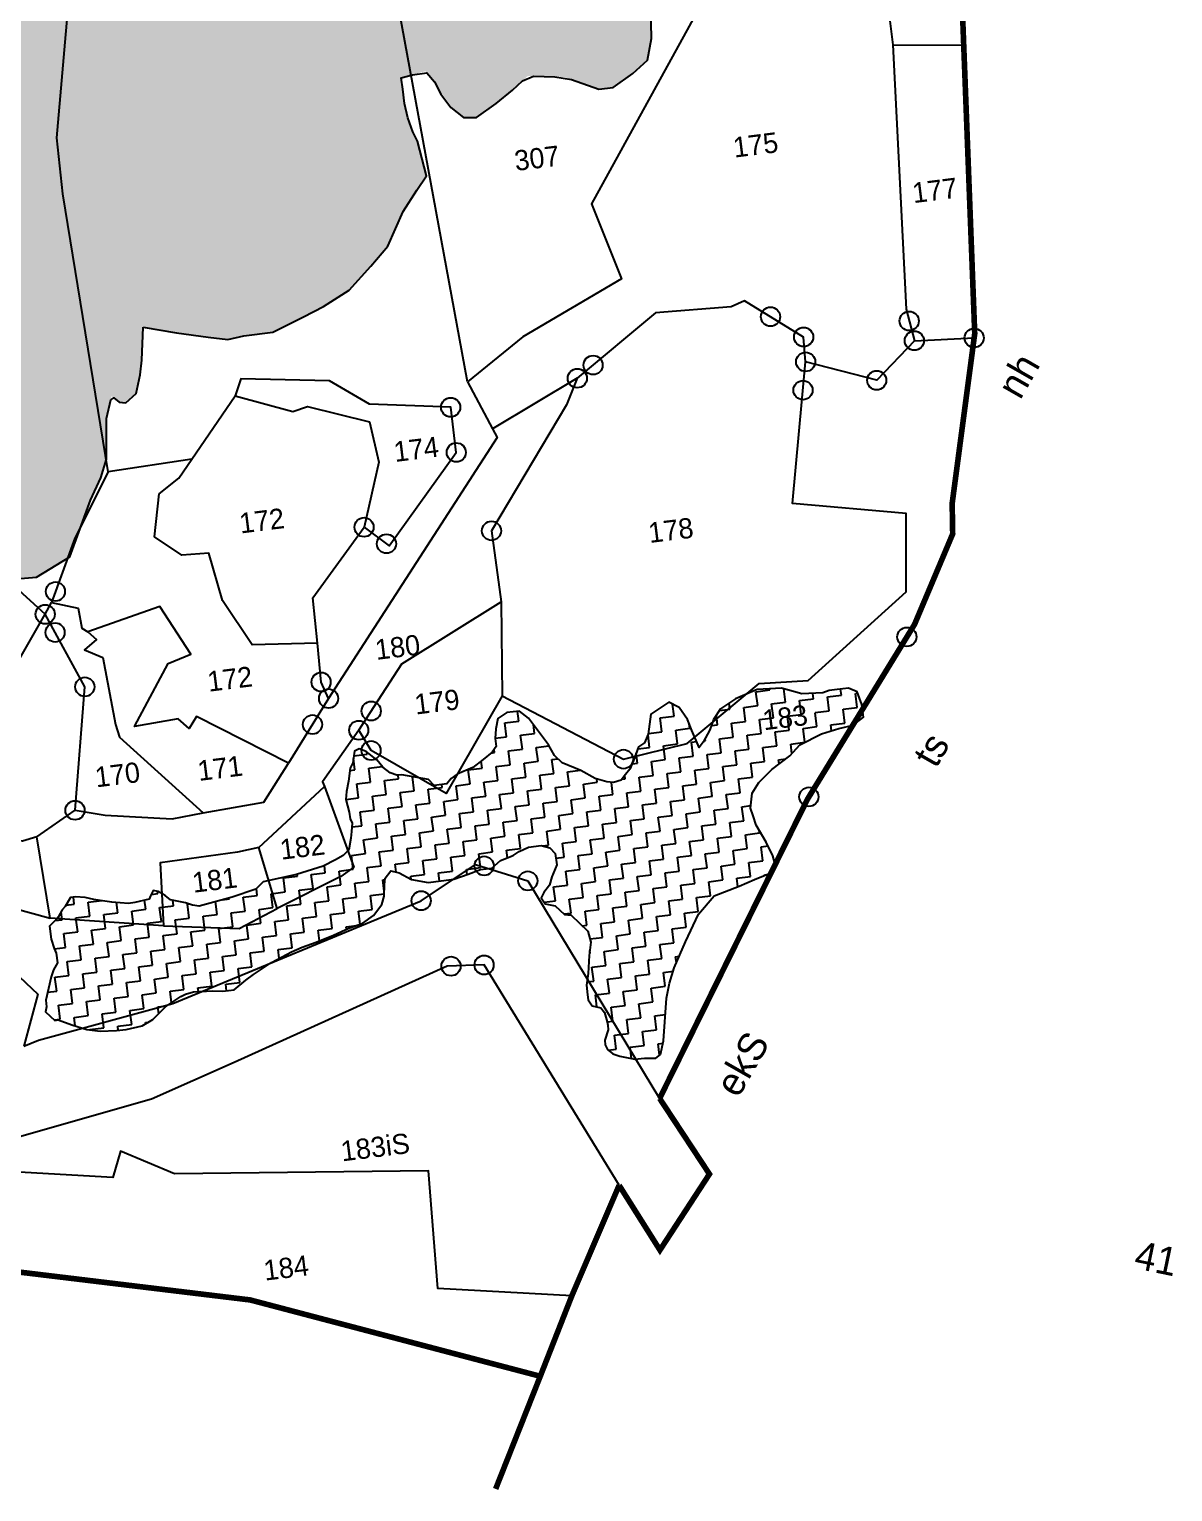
# Model space of a CAD drawing. Header units: metres. Extents: x 290104 to 292132, y 1990019 to 1991719.
# Drawn here: x 291661 to 292072, y 1990596 to 1991121 of the extents above; entities that cross this region are included whole.
import ezdxf
from ezdxf.enums import TextEntityAlignment as Align

# ---------------------------------------------------------------- set-up
doc = ezdxf.new("R2010")
doc.units = ezdxf.units.M
doc.header["$MEASUREMENT"] = 0
doc.linetypes.add('DIVIDE', pattern=[1.25, 0.5, -0.25, 0, -0.25, 0, -0.25])
for name, color, linetype in [('POLY_HATCH', 12, 'Continuous'), ('POLY_PARCEL', 6, 'Continuous'), ('POLY_ROAD', 30, 'Continuous'), ('SYM_ARROW', 1, 'Continuous'), ('SYM_STONE', 1, 'Continuous'), ('TEXT_MAPOUT', 7, 'Continuous'), ('TEXT_PARCEL', 7, 'Continuous'), ('V_BOUND_LINE', 7, 'Continuous'), ('V_DIVIDE_LINE', 7, 'DIVIDE')]:
    doc.layers.add(name, color=color, linetype=linetype)
doc.styles.add('TEXT_MAP', font='')
doc.styles.get('TEXT_MAP').set_extended_font_data('Kruti Dev 050')
pattern_1 = [(7.0915, (290088.82, 1989667.838), (4.387969, 5.634868), [5.05005, -5.05005]), (97.0915, (290093.8315, 1989668.461), (-5.634868, 4.387969), [5.05005, -5.05005])]

# ---------------------------------------------------------------- blocks, each defined once
blk = doc.blocks.new('STONE')
blk.add_circle((0, 0), 0.851)
blk = doc.blocks.new('ARROWASPECT')
h = blk.add_hatch(color=256)
h.paths.add_polyline_path([(2.85, -2.85), (3.72, -1.98), (0, 0)])
h.paths.add_polyline_path([(0, 0), (1.98, -3.72), (2.85, -2.85)])
for points in [[(0, 0), (17.15, -17.15)], [(0, 0), (1.98, -3.72)], [(0, 0), (3.72, -1.98)], [(3.72, -1.98), (1.98, -3.72)]]:
    blk.add_lwpolyline(points)
blk = doc.blocks.new('21432')
at = {"layer": 'POLY_HATCH'}
h = blk.add_hatch(dxfattribs=at)
h.set_pattern_fill('ZIGZAG', color=256, scale=40.400397, angle=7.0915, style=0)
h.set_pattern_definition(pattern_1)
h.paths.add_polyline_path([(291610.05, 1991262.39), (291604.7, 1991258.21), (291599.35, 1991254.02), (291595.88, 1991248.89), (291593.2, 1991242.11), (291592.55, 1991233.22), (291592.61, 1991223.26), (291590.08, 1991215.31), (291586.75, 1991204.34), (291586.67, 1991195.52), (291585.51, 1991190.68), (291584.92, 1991181.22), (291578.56, 1991171.04), (291577.83, 1991162.74), (291579.2, 1991156.45), (291587.97, 1991136.7), (291584.77, 1991129.83), (291580.44, 1991126.94), (291574.8, 1991120.37), (291572.48, 1991115.39), (291570.67, 1991111.06), (291570.67, 1991106.36), (291568.28, 1991097.26), (291567.69, 1991092.5), (291566.53, 1991082.96), (291566.02, 1991077.62), (291568.4, 1991067.94), (291572.66, 1991062.01), (291577.35, 1991047.93), (291573.65, 1991041.1), (291570.84, 1991038.9), (291569.9, 1991037.03), (291570.47, 1991032.4), (291578.25, 1991023.8), (291580.51, 1991022.5), (291588.65, 1991018.43), (291597.36, 1991013.24), (291594.6, 1991008.41), (291594.38, 1991005.45), (291594.23, 1990997.22), (291594.87, 1990992.02), (291596.53, 1990988.11), (291598.12, 1990984.79), (291602.24, 1990980.02), (291605.56, 1990976.91), (291607.73, 1990973.66), (291611.19, 1990969.4), (291613.29, 1990966.73), (291619.57, 1990958.71), (291621.8, 1990954.88), (291623.97, 1990951.63), (291628.46, 1990948.87), (291630.69, 1990944.83), (291634.07, 1990937.17), (291632.63, 1990933.93), (291634.36, 1990929.45), (291637.11, 1990926.27), (291639.64, 1990924.82), (291642.09, 1990923.95), (291650.98, 1990923.3), (291663.77, 1990924.3), (291675.77, 1990931.66), (291683.23, 1990951.96), (291686.92, 1990960.04), (291689.02, 1990966.76), (291688.96, 1990981.42), (291690.79, 1990989.39), (291693.52, 1990987.27), (291695.9, 1990986.98), (291699.59, 1990990.37), (291701.11, 1990997.02), (291701.62, 1991002.36), (291702.12, 1991014.17), (291714.12, 1991012.15), (291725.46, 1991010.62), (291732.62, 1991009.75), (291738.33, 1991011.05), (291748.74, 1991012.34), (291759.8, 1991017.83), (291766.95, 1991021.65), (291776.21, 1991027.5), (291783.95, 1991036.09), (291790.09, 1991043.31), (291795.59, 1991055.73), (291803.93, 1991068.7), (291800.67, 1991081.01), (291797.89, 1991086.82), (291796.05, 1991094.51), (291795.41, 1991099.72), (291794.9, 1991103.76), (291803.54, 1991106.11), (291806.83, 1991102.31), (291809.13, 1991097.9), (291812.67, 1991093.06), (291817.22, 1991089.52), (291821.92, 1991089.52), (291828.93, 1991094.5), (291834.79, 1991099.33), (291840.35, 1991104.44), (291853.45, 1991104.07), (291865.87, 1991099.68), (291871.07, 1991100.33), (291878.08, 1991105.31), (291883.36, 1991110.07), (291884.74, 1991117.87), (291884.53, 1991128.99), (291884.25, 1991137.57), (291884.25, 1991145.39), (291888.88, 1991150.66), (291890.18, 1991154.34), (291891.22, 1991161.08), (291887.82, 1991164.76), (291881.8, 1991167.78), (291876.92, 1991176.9), (291873.02, 1991179.94), (291864.27, 1991179.44), (291847.29, 1991174.9), (291843.31, 1991178), (291842.3, 1991181.4), (291838.26, 1991185.59), (291828.65, 1991187.33), (291825.26, 1991191.01), (291821.43, 1991193.47), (291817.45, 1991197.08), (291813.19, 1991198.31), (291809.14, 1991197.81), (291805.46, 1991194.42), (291803.94, 1991192.47), (291789.21, 1991186.97), (291787.03, 1991191.54), (291785.44, 1991194.86), (291785.15, 1991197.17), (291784, 1991201.72), (291782.34, 1991205.62), (291779.81, 1991207.07), (291778.07, 1991206.85), (291770.7, 1991200.07), (291764.48, 1991198.12), (291762.17, 1991197.83), (291753.64, 1991195.6), (291740.2, 1991195.1), (291735.86, 1991196.91), (291722.86, 1991202.33), (291718.17, 1991207.03), (291712.75, 1991212.81), (291708.42, 1991219.31), (291699.03, 1991233.4), (291692.97, 1991244.38), (291692.03, 1991251.9), (291691.12, 1991259.26), (291694.79, 1991262.8), (291696.23, 1991265.33), (291695.87, 1991268.22), (291690.39, 1991274.58), (291689.81, 1991279.2), (291689.38, 1991282.67), (291692.42, 1991291.26), (291694.74, 1991296.24), (291696.31, 1991305.54), (291704.12, 1991304.8), (291711, 1991302.37), (291712.66, 1991303.17), (291712.67, 1991307.86), (291711.08, 1991311.18), (291711.08, 1991319.09), (291714.55, 1991321), (291720.48, 1991325.26), (291724.68, 1991329.31), (291729.16, 1991331.04), (291731.83, 1991333.13), (291730.1, 1991337.61), (291729.24, 1991339.85), (291726.78, 1991340.72), (291723.31, 1991340.28), (291718.32, 1991337.9), (291716.15, 1991336.46), (291706.03, 1991332.85), (291705.03, 1991336.25), (291705.97, 1991342.82), (291706.08, 1991349), (291712.77, 1991354.23), (291715.11, 1991358.32), (291722.23, 1991360.44), (291727.96, 1991355.97), (291730.76, 1991351.19), (291732.86, 1991348.51), (291734.66, 1991348.15), (291738.13, 1991348.58), (291741.39, 1991350.75), (291744.57, 1991353.49), (291748.11, 1991358.04), (291755.1, 1991362.69), (291761.05, 1991362.58), (291764.45, 1991363.59), (291768.2, 1991361.71), (291770.88, 1991359.11), (291773.98, 1991357.74), (291776.8, 1991358.68), (291781.28, 1991360.41), (291786.49, 1991361.05), (291797.07, 1991362.37), (291805.83, 1991354.78), (291802.89, 1991351.94), (291800.86, 1991349.35), (291806.89, 1991345.64), (291811.45, 1991338.07), (291811.33, 1991331.28), (291809.88, 1991328.76), (291810.19, 1991326.25), (291808.14, 1991319.15), (291809.43, 1991308.75), (291810.52, 1991304.78), (291811.81, 1991299.07), (291814.94, 1991289.09), (291815.32, 1991277.65), (291810.93, 1991273.14), (291804.35, 1991269.39), (291801.17, 1991266.65), (291796.25, 1991263.69), (291794.32, 1991261.82), (291797.11, 1991256.75), (291799.79, 1991254.15), (291801.66, 1991253.21), (291807.5, 1991251.15), (291812, 1991250.39), (291821.24, 1991246.85), (291827.39, 1991244.68), (291835.77, 1991243.37), (291841.69, 1991242.93), (291847.11, 1991241.85), (291853.62, 1991241.48), (291860.12, 1991241.12), (291865.9, 1991241.84), (291872.77, 1991243.28), (291876.53, 1991246.09), (291879.5, 1991250.57), (291885.79, 1991256.63), (291894.27, 1991265.1), (291895.33, 1991269.56), (291894.76, 1991274.18), (291892.38, 1991279.17), (291888.55, 1991286.32), (291884.15, 1991288.7), (291876.52, 1991293.39), (291875.91, 1991298.24), (291874.4, 1991300.99), (291870.93, 1991305.25), (291868.33, 1991307.27), (291865.3, 1991308.07), (291857.19, 1991308.67), (291855.18, 1991313.85), (291854.75, 1991317.32), (291852.47, 1991327.8), (291856.54, 1991333.01), (291861.26, 1991331.04), (291875.72, 1991328.14), (291879.18, 1991328.58), (291882.51, 1991330.16), (291883.81, 1991333.85), (291884.61, 1991336.88), (291884.83, 1991339.84), (291888.62, 1991348.13), (291887.75, 1991350.37), (291888.56, 1991357.01), (291895.73, 1991368.17), (291911.25, 1991371.32), (291910.88, 1991362.64), (291908.13, 1991356.43), (291913.84, 1991348.34), (291917.38, 1991348.19), (291920.27, 1991348.55), (291922.95, 1991350.64), (291927.43, 1991352.37), (291933.5, 1991355.48), (291943.41, 1991365.51), (291947.46, 1991375.4), (291951.3, 1991382.34), (291956, 1991391.72), (291957.52, 1991398.37), (291961, 1991408.19), (291959.63, 1991419.17), (291957.4, 1991427.69), (291950.47, 1991445.61), (291941.22, 1991453.85), (291933.35, 1991455.8), (291930.39, 1991456.02), (291909.46, 1991453.41), (291907.33, 1991457.26), (291907.34, 1991466.65), (291904.88, 1991467.51), (291902.5, 1991467.8), (291899.03, 1991467.37), (291893.18, 1991467.23), (291880.46, 1991465.65), (291876.84, 1991461.68), (291867.51, 1991456.41), (291866.78, 1991451.7), (291864.54, 1991447.24), (291863.6, 1991445.36), (291863.09, 1991440.02), (291863.45, 1991437.13), (291864.39, 1991434.31), (291867.14, 1991431.13), (291864.68, 1991427.3), (291861.57, 1991428.68), (291854.37, 1991429.9), (291850.73, 1991430.85), (291846.61, 1991430.93), (291843.14, 1991430.49), (291838.52, 1991429.92), (291832.59, 1991430.35), (291823.11, 1991429.91), (291814.6, 1991436.53), (291811.72, 1991447.12), (291808.9, 1991450.88), (291801.89, 1991455.29), (291795.68, 1991458.04), (291788.96, 1991460.13), (291784.63, 1991461.94), (291778.05, 1991462.88), (291772.7, 1991463.39), (291769.74, 1991463.61), (291763.38, 1991462.82), (291760.85, 1991466.61), (291758.69, 1991472.21), (291756.45, 1991476.04), (291754.86, 1991479.36), (291749.6, 1991487.26), (291742.83, 1991489.93), (291731.99, 1991492.1), (291725.05, 1991491.24), (291714.42, 1991482.29), (291712.54, 1991478.54), (291707.62, 1991470.88), (291702.85, 1991466.77), (291696.68, 1991454.03), (291690.92, 1991454.13), (291688.24, 1991456.74), (291680.5, 1991458.29), (291670.47, 1991458.05), (291667.72, 1991456.53), (291661.21, 1991452.2), (291658.03, 1991449.46), (291648.49, 1991441.23), (291642.99, 1991438.2), (291637.57, 1991434.59), (291635.62, 1991431.41), (291630.27, 1991427.22), (291628.38, 1991418.78), (291625.34, 1991414.88), (291618.76, 1991409.95), (291614.28, 1991409.39), (291613.5, 1991405.03), (291612.45, 1991397.73), (291610.31, 1991392.9), (291607.92, 1991383.8), (291602.5, 1991380.19), (291598.88, 1991376.22), (291596.42, 1991372.39), (291588.11, 1991368.42), (291575.72, 1991360.17), (291567.65, 1991358.25), (291549.22, 1991355.37), (291544.67, 1991358.91), (291532.82, 1991359.78), (291528.93, 1991364.97), (291526.52, 1991373.82), (291530.66, 1991379.13), (291544.76, 1991377.11), (291551.26, 1991376.75), (291557.83, 1991375.81), (291564.19, 1991376.6), (291574.39, 1991379.63), (291581.46, 1991386.45), (291590.51, 1991391.61), (291597.09, 1991395.36), (291601.28, 1991399.4), (291606.85, 1991406.55), (291609.53, 1991413.34), (291609.11, 1991426.19), (291608.75, 1991433.78), (291609.7, 1991445.04), (291612.81, 1991448.37), (291617.87, 1991454.86), (291621.34, 1991459.99), (291625.9, 1991465.84), (291635.7, 1991461.19), (291638.18, 1991461.5), (291642.16, 1991467.27), (291643.82, 1991472.76), (291644.98, 1991477.6), (291646.94, 1991485.47), (291647.52, 1991490.24), (291646.81, 1991500.71), (291643.92, 1991514.44), (291642.77, 1991523.68), (291639.92, 1991532.79), (291641.63, 1991537.62), (291645.75, 1991542.24), (291649.8, 1991547.44), (291659.78, 1991552.96), (291663.03, 1991555.13), (291664.55, 1991557.08), (291664.12, 1991560.55), (291657.98, 1991562.72), (291648.54, 1991560.73), (291640.41, 1991557.6), (291627.86, 1991554.68), (291626.76, 1991563.53), (291625.1, 1991567.43), (291622.35, 1991570.61), (291619.75, 1991572.63), (291614.94, 1991575.72), (291612.32, 1991584.53), (291615.93, 1991589.17), (291623.42, 1991592.74), (291631.32, 1991589.25), (291632.99, 1991584.25), (291633.78, 1991582.59), (291636.16, 1991582.3), (291638.48, 1991582.59), (291641.8, 1991584.17), (291646.21, 1991586.48), (291649.47, 1991588.65), (291650.41, 1991590.53), (291647.73, 1991593.13), (291643.18, 1991596.67), (291642.25, 1991604.18), (291646.59, 1991611.76), (291650.13, 1991616.31), (291650.93, 1991619.34), (291649.99, 1991622.16), (291642.82, 1991627.3), (291639.78, 1991628.1), (291635.45, 1991629.9), (291628.87, 1991630.85), (291624.25, 1991637.78), (291620.79, 1991648.62), (291620.29, 1991652.66), (291619.21, 1991656.64), (291614.32, 1991662.87), (291611.19, 1991664.44), (291606.35, 1991665.6), (291596.95, 1991665.6), (291586.4, 1991665.47), (291574.4, 1991662.8), (291567.9, 1991658.47), (291563.87, 1991652.21), (291558.06, 1991647.86), (291555.46, 1991640.49), (291555.82, 1991642.3), (291554.44, 1991639.19), (291554.15, 1991636.81), (291545.18, 1991631.18), (291542.8, 1991633.64), (291538.83, 1991637.25), (291535, 1991639.71), (291532.48, 1991641.15), (291529.51, 1991641.37), (291516.79, 1991639.79), (291508.59, 1991633.8), (291507.39, 1991630.4), (291505.43, 1991626.49), (291501.83, 1991632.65), (291489.91, 1991635.03), (291487.09, 1991633.16), (291482.46, 1991627.89), (291480.58, 1991624.13), (291478.26, 1991619.15), (291475.8, 1991615.32), (291475.08, 1991611.71), (291477.17, 1991604.35), (291480.49, 1991601.24), (291480.13, 1991599.43), (291480.63, 1991595.39), (291478.82, 1991591.05), (291478.6, 1991588.09), (291477.3, 1991584.41), (291478.01, 1991566.97), (291473.24, 1991565.13), (291472.44, 1991566.79), (291466.16, 1991574.81), (291462.34, 1991581.96), (291458.89, 1991595.12), (291452.59, 1991603.64), (291449.34, 1991606.17), (291444.05, 1991606.55), (291439.79, 1991615.48), (291439.92, 1991622.52), (291447.76, 1991618.88), (291454.84, 1991618.59), (291455.79, 1991620.46), (291456.15, 1991622.27), (291455.21, 1991625.09), (291451.25, 1991631.86), (291448.78, 1991634.26), (291442.14, 1991635.78), (291438.16, 1991634.7), (291432.02, 1991632.18), (291420.81, 1991627.85), (291417.04, 1991620.88), (291406.12, 1991614.31), (291407.21, 1991609.73), (291408.79, 1991605.64), (291404.97, 1991604.17), (291398.25, 1991601.57), (291389.36, 1991597.53), (291383.79, 1991590.38), (291379.09, 1991585.69), (291371.64, 1991579.48), (291367.88, 1991571.97), (291370.11, 1991563.45), (291370.76, 1991558.25), (291374.29, 1991548.71), (291375.01, 1991547.63), (291376.24, 1991547.19), (291385.53, 1991545.33), (291390.04, 1991540.11), (291391.77, 1991538.31), (291396.47, 1991535.63), (291402.68, 1991532.88), (291405.43, 1991529.7), (291409.04, 1991528.98), (291409.33, 1991536.05), (291413.31, 1991541.83), (291417.94, 1991549.03), (291424.74, 1991549.12), (291431.6, 1991550.56), (291433.92, 1991555.54), (291435.8, 1991559.3), (291440.83, 1991570.12), (291448.8, 1991572.77), (291449.46, 1991567.45), (291443.46, 1991559.08), (291442.59, 1991556.62), (291437.6, 1991549.55), (291432.03, 1991537.7), (291433.08, 1991529.23), (291424.79, 1991520.37), (291429.11, 1991499.79), (291436.77, 1991490.18), (291441.24, 1991487.21), (291445.58, 1991485.4), (291452.52, 1991486.27), (291458.41, 1991489.08), (291465.31, 1991487.27), (291468.13, 1991483.51), (291470.51, 1991478.53), (291473.54, 1991473.04), (291477, 1991468.78), (291481.62, 1991465.61), (291495.71, 1991456.21), (291502.93, 1991454.76), (291509.58, 1991453.24), (291515.29, 1991454.54), (291518.55, 1991456.7), (291522.59, 1991464.78), (291528.86, 1991467.2), (291532.71, 1991460.81), (291538.34, 1991453.3), (291541.67, 1991450.19), (291548.39, 1991448.09), (291554.38, 1991447.08), (291558.57, 1991446.43), (291566.59, 1991448.81), (291568.94, 1991442.74), (291563.12, 1991438.19), (291549.31, 1991431.19), (291541.51, 1991427.87), (291522.23, 1991426.25), (291522.35, 1991421.38), (291522.78, 1991417.91), (291521.34, 1991415.39), (291519.81, 1991411.07), (291512.59, 1991414.89), (291511.08, 1991417.63), (291509.05, 1991419.73), (291506.09, 1991419.95), (291504.64, 1991417.42), (291502.11, 1991413), (291491.85, 1991411.72), (291491.35, 1991415.76), (291485.71, 1991423.28), (291483.98, 1991423.06), (291483.33, 1991418.87), (291476.38, 1991413.32), (291473.85, 1991410.07), (291478.05, 1991402.46), (291480.35, 1991400.31), (291488.44, 1991395.69), (291493.21, 1991391.35), (291497.18, 1991387.74), (291502.38, 1991383.69), (291509.27, 1991379.46), (291515.89, 1991369.53), (291516.25, 1991366.64), (291521.37, 1991353.78), (291528.01, 1991347.56), (291538.49, 1991343.59), (291543.04, 1991344.74), (291549.69, 1991343.22), (291554.75, 1991340.33), (291559.15, 1991337.94), (291563.85, 1991337.94), (291572.6, 1991338.44), (291577.66, 1991340.24), (291583.15, 1991343.27), (291589.15, 1991346.95), (291592.84, 1991350.35), (291595.37, 1991353.6), (291599.78, 1991355.9), (291599.05, 1991352.29), (291593.34, 1991341.61), (291589.43, 1991335.25), (291587.84, 1991329.19), (291586.39, 1991321.96), (291585.88, 1991316.62), (291590.14, 1991309.21), (291595.41, 1991304.58), (291599.31, 1991301.55), (291605.59, 1991293.53), (291609.49, 1991290.49), (291614.07, 1991283.63), (291616.65, 1991273.44), (291616.42, 1991267.88)])
h.paths.add_polyline_path([(291561.49, 1991392.42), (291542.93, 1991393.03), (291530.87, 1991393.48), (291533.47, 1991403.86), (291532.39, 1991407.29), (291529.16, 1991417.59), (291538.43, 1991416.15), (291551.61, 1991419.73), (291565.23, 1991424.99), (291580.29, 1991434.33), (291581.74, 1991448.78), (291588.93, 1991450.97), (291597.35, 1991448.45), (291601.26, 1991443.1), (291600.25, 1991427.73), (291594.61, 1991413.08), (291586.9, 1991404.67)], flags=16)
h.paths.add_polyline_path([(291522.06, 1991497.57), (291515.32, 1991495.8), (291502.65, 1991495.62), (291497.36, 1991502.08), (291493.74, 1991511.52), (291490.69, 1991526.49), (291487.99, 1991541.89), (291494.88, 1991562.41), (291502.51, 1991580.97), (291510.69, 1991590.35), (291523.63, 1991588.84), (291530.31, 1991584.52), (291535.58, 1991573.77), (291540.9, 1991565.78), (291544.93, 1991560.8), (291550.53, 1991557.06), (291550.9, 1991550.1), (291555.09, 1991540.68), (291554.2, 1991531), (291547.26, 1991518.37), (291539.99, 1991513.29), (291529.26, 1991506.23)], flags=16)
h = blk.add_hatch(dxfattribs=at)
h.set_pattern_fill('ZIGZAG', color=256, scale=40.400397, angle=7.0915, style=0)
h.set_pattern_definition(pattern_1)
h.paths.add_polyline_path([(291922.36, 1990835.2), (291921.35, 1990838.59), (291920.41, 1990841.41), (291920.92, 1990846.76), (291923.38, 1990850.58), (291928.08, 1990855.28), (291934.52, 1990860.18), (291938.14, 1990864.15), (291945.87, 1990868.05), (291952.09, 1990870), (291957.14, 1990871.2), (291960.62, 1990876.89), (291960.4, 1990878.66), (291958.67, 1990883.14), (291955.57, 1990884.51), (291951.52, 1990884.01), (291948.63, 1990883.65), (291946.39, 1990882.78), (291938.8, 1990882.43), (291935.76, 1990883.22), (291931.5, 1990884.45), (291922.76, 1990883.95), (291914.95, 1990880.63), (291909.53, 1990877.03), (291907.07, 1990873.2), (291905.76, 1990869.52), (291903.38, 1990865.11), (291901.86, 1990863.16), (291899.33, 1990869.3), (291897.67, 1990873.2), (291894.78, 1990877.54), (291891.03, 1990879.42), (291884.52, 1990875.09), (291883.65, 1990867.94), (291882.27, 1990864.83), (291880.1, 1990863.39), (291878.37, 1990858.48), (291876.99, 1990855.37), (291875.47, 1990853.42), (291873.95, 1990851.48), (291871.13, 1990850.54), (291868.75, 1990850.83), (291864.49, 1990852.06), (291859.43, 1990854.95), (291852.64, 1990857.63), (291849.97, 1990860.23), (291847.73, 1990864.06), (291844.19, 1990868.9), (291840.65, 1990873.74), (291837.4, 1990876.27), (291832.78, 1990875.69), (291829.52, 1990873.53), (291828.8, 1990869.92), (291828.65, 1990866.38), (291829.01, 1990863.49), (291827.49, 1990861.54), (291824.31, 1990858.8), (291820.55, 1990855.98), (291814.98, 1990853.53), (291812.82, 1990852.08), (291811.3, 1990850.14), (291806.67, 1990849.56), (291804.65, 1990851.66), (291795.04, 1990853.39), (291793.3, 1990853.18), (291790.85, 1990854.05), (291788.25, 1990856.07), (291786.15, 1990858.74), (291782.25, 1990861.78), (291779.8, 1990862.65), (291778.13, 1990861.85), (291777.48, 1990857.66), (291776.54, 1990855.79), (291775.96, 1990851.02), (291775.23, 1990847.41), (291775.01, 1990844.45), (291776.17, 1990839.9), (291776.46, 1990837.59), (291777.25, 1990835.92), (291776.96, 1990831.98), (291776.09, 1990826.39), (291773.99, 1990824.37), (291771.24, 1990822.85), (291766.83, 1990820.55), (291757.22, 1990817.59), (291745.22, 1990814.92), (291742.62, 1990812.25), (291734.16, 1990809.44), (291730.18, 1990808.36), (291722.23, 1990806.19), (291719.85, 1990806.49), (291717.39, 1990807.35), (291711.97, 1990808.44), (291710.02, 1990809.96), (291707.49, 1990811.4), (291705.69, 1990811.76), (291704.75, 1990809.89), (291704.31, 1990808.66), (291699.18, 1990807.43), (291696.87, 1990807.15), (291690.94, 1990807.58), (291686.75, 1990808.24), (291684.37, 1990808.53), (291681.33, 1990809.32), (291677.79, 1990809.47), (291676.06, 1990809.25), (291674.1, 1990806.08), (291673.09, 1990804.78), (291671.46, 1990801.93), (291668.53, 1990798.93), (291669.11, 1990794.3), (291670.12, 1990790.91), (291670.91, 1990789.25), (291671.34, 1990785.78), (291669.9, 1990783.25), (291669.03, 1990780.8), (291667.14, 1990772.35), (291667.43, 1990770.04), (291667.07, 1990768.23), (291670.39, 1990765.12), (291671.55, 1990765.27), (291676.46, 1990763.53), (291681.95, 1990761.87), (291686.72, 1990761.29), (291692.57, 1990761.43), (291696.04, 1990761.86), (291701.75, 1990763.16), (291705.59, 1990765.4), (291707.68, 1990767.42), (291710.29, 1990770.09), (291716.43, 1990774.18), (291720.19, 1990775.43), (291727.2, 1990775.71), (291730.74, 1990775.57), (291734.79, 1990776.07), (291739.05, 1990779.53), (291741.73, 1990781.63), (291748.24, 1990785.96), (291755.39, 1990789.78), (291759.3, 1990791.44), (291764.36, 1990793.24), (291770.5, 1990795.77), (291776.07, 1990798.22), (291781.13, 1990800.03), (291784.89, 1990802.84), (291787.93, 1990806.74), (291788.72, 1990809.77), (291788.8, 1990813.89), (291789.09, 1990816.27), (291791.11, 1990818.87), (291794.15, 1990818.08), (291798.55, 1990815.69), (291804.55, 1990814.68), (291809.18, 1990815.25), (291813.8, 1990815.83), (291818.86, 1990817.63), (291823.34, 1990819.36), (291827.39, 1990819.86), (291830.57, 1990822.61), (291835.06, 1990824.34), (291837.22, 1990825.78), (291840.55, 1990827.37), (291845.18, 1990827.94), (291848.21, 1990827.15), (291850.23, 1990825.05), (291850.74, 1990821.01), (291848.93, 1990816.67), (291848.13, 1990813.64), (291846.1, 1990811.04), (291845.16, 1990809.17), (291846.61, 1990807), (291850.22, 1990806.27), (291853.54, 1990803.17), (291855.93, 1990802.88), (291861.92, 1990797.17), (291863, 1990793.19), (291862.42, 1990788.43), (291862.06, 1990781.93), (291861.4, 1990777.74), (291861.83, 1990774.27), (291862.05, 1990772.54), (291863.49, 1990770.37), (291867.5, 1990769.32), (291868.91, 1990764.59), (291869.05, 1990763.43), (291869.27, 1990761.7), (291867.97, 1990758.02), (291868.18, 1990756.28), (291868.98, 1990754.62), (291870.93, 1990753.1), (291873.38, 1990752.24), (291878.8, 1990751.15), (291882.27, 1990751.58), (291886.39, 1990751.51), (291887.98, 1990752.88), (291889.14, 1990757.72), (291890.16, 1990773.1), (291891.25, 1990778.52), (291892.92, 1990784.01), (291897.04, 1990793.32), (291901.67, 1990803.29), (291907.31, 1990809.86), (291916.28, 1990813.32), (291921.84, 1990815.77), (291927.81, 1990818.22), (291929.26, 1990821.16), (291928.43, 1990824.22), (291926.04, 1990829.2)])
for points in [[(291702.12, 1991014.17), (291714.12, 1991012.15), (291725.46, 1991010.62), (291732.62, 1991009.75), (291738.33, 1991011.05), (291748.74, 1991012.34), (291759.8, 1991017.83), (291766.95, 1991021.65), (291776.21, 1991027.5), (291783.95, 1991036.09), (291790.09, 1991043.31), (291795.59, 1991055.73), (291800.51, 1991063.38), (291803.98, 1991068.51), (291800.67, 1991081.01), (291799.08, 1991084.33), (291797.28, 1991089.39), (291796.05, 1991094.51), (291795.41, 1991099.72), (291794.9, 1991103.76), (291798.88, 1991104.84), (291804.08, 1991105.49), (291806.83, 1991102.31), (291809.13, 1991097.9), (291812.67, 1991093.06), (291817.22, 1991089.52), (291821.92, 1991089.52), (291828.93, 1991094.5), (291834.79, 1991099.33), (291838.48, 1991102.73), (291842.38, 1991104.39), (291850.04, 1991104.17), (291856.04, 1991103.15), (291865.87, 1991099.68), (291871.07, 1991100.33), (291878.08, 1991105.31), (291883.36, 1991110.07), (291884.74, 1991117.87), (291884.53, 1991128.99)], [(291650.98, 1990923.3), (291663.77, 1990924.3), (291675.77, 1990931.66), (291683.23, 1990951.96), (291686.92, 1990960.04), (291689.02, 1990966.76), (291688.96, 1990981.42), (291690.48, 1990988.07), (291691.57, 1990988.79), (291693.52, 1990987.27), (291695.9, 1990986.98), (291699.59, 1990990.37), (291701.11, 1990997.02), (291701.62, 1991002.36), (291702.12, 1991014.17)], [(291887.98, 1990752.88), (291889.14, 1990757.72), (291890.16, 1990773.1), (291891.25, 1990778.52), (291892.92, 1990784.01), (291897.04, 1990793.32), (291901.67, 1990803.29), (291907.31, 1990809.86), (291916.28, 1990813.32), (291921.84, 1990815.77), (291927.99, 1990818.3), (291929.51, 1990820.24), (291928.43, 1990824.22), (291926.04, 1990829.2), (291922.36, 1990835.2), (291921.35, 1990838.59), (291920.41, 1990841.41), (291920.92, 1990846.76), (291923.38, 1990850.58), (291928.08, 1990855.28), (291934.52, 1990860.18), (291938.14, 1990864.15), (291945.87, 1990868.05), (291952.09, 1990870), (291957.22, 1990871.22), (291960.98, 1990874.04), (291960.4, 1990878.66), (291958.67, 1990883.14), (291955.57, 1990884.51), (291951.52, 1990884.01), (291948.63, 1990883.65), (291946.39, 1990882.78), (291938.8, 1990882.43), (291935.76, 1990883.22), (291931.5, 1990884.45), (291922.76, 1990883.95), (291914.95, 1990880.63), (291909.53, 1990877.03), (291907.07, 1990873.2), (291905.76, 1990869.52), (291903.38, 1990865.11), (291901.86, 1990863.16), (291899.33, 1990869.3), (291897.67, 1990873.2), (291894.78, 1990877.54), (291891.03, 1990879.42), (291884.52, 1990875.09), (291883.65, 1990867.94), (291882.27, 1990864.83), (291880.1, 1990863.39), (291878.37, 1990858.48), (291876.99, 1990855.37), (291875.47, 1990853.42), (291873.95, 1990851.48), (291871.13, 1990850.54), (291868.75, 1990850.83), (291864.49, 1990852.06), (291859.43, 1990854.95), (291852.64, 1990857.63), (291849.97, 1990860.23), (291847.73, 1990864.06), (291844.19, 1990868.9), (291840.65, 1990873.74), (291837.4, 1990876.27), (291832.78, 1990875.69), (291829.52, 1990873.53), (291828.8, 1990869.92), (291828.65, 1990866.38), (291829.01, 1990863.49), (291827.49, 1990861.54), (291824.31, 1990858.8), (291820.55, 1990855.98), (291814.98, 1990853.53), (291812.82, 1990852.08), (291811.3, 1990850.14), (291806.67, 1990849.56), (291804.65, 1990851.66), (291795.04, 1990853.39), (291793.3, 1990853.18), (291790.85, 1990854.05), (291788.25, 1990856.07), (291786.15, 1990858.74), (291782.25, 1990861.78), (291779.8, 1990862.65), (291778.13, 1990861.85), (291777.48, 1990857.66), (291776.54, 1990855.79), (291775.96, 1990851.02), (291775.23, 1990847.41), (291775.01, 1990844.45), (291776.17, 1990839.9), (291776.46, 1990837.59), (291777.25, 1990835.92), (291777.03, 1990832.96), (291776.74, 1990830.58), (291776.09, 1990826.39), (291773.99, 1990824.37), (291771.24, 1990822.85), (291766.83, 1990820.55), (291757.22, 1990817.59), (291745.22, 1990814.92), (291742.62, 1990812.25), (291734.16, 1990809.44), (291730.18, 1990808.36), (291722.23, 1990806.19), (291719.85, 1990806.49), (291717.39, 1990807.35), (291711.97, 1990808.44), (291710.02, 1990809.96), (291707.49, 1990811.4), (291705.69, 1990811.76), (291704.75, 1990809.89), (291704.31, 1990808.66), (291699.18, 1990807.43), (291696.87, 1990807.15), (291690.94, 1990807.58), (291686.75, 1990808.24), (291684.37, 1990808.53), (291681.33, 1990809.32), (291677.79, 1990809.47), (291676.06, 1990809.25), (291674.1, 1990806.08), (291673.09, 1990804.78), (291671.64, 1990802.25), (291671.14, 1990801.6), (291668.53, 1990798.93), (291669.11, 1990794.3), (291670.12, 1990790.91), (291670.91, 1990789.25), (291671.34, 1990785.78), (291669.9, 1990783.25), (291669.03, 1990780.8), (291667.14, 1990772.35), (291667.43, 1990770.04), (291667.07, 1990768.23), (291670.39, 1990765.12), (291671.55, 1990765.27), (291676.46, 1990763.53), (291681.95, 1990761.87), (291686.72, 1990761.29), (291692.57, 1990761.43), (291696.04, 1990761.86), (291701.75, 1990763.16), (291705.59, 1990765.4), (291707.68, 1990767.42), (291710.29, 1990770.09), (291715.71, 1990773.7), (291717.37, 1990774.49), (291720.19, 1990775.43), (291727.2, 1990775.71), (291730.74, 1990775.57), (291734.79, 1990776.07), (291739.05, 1990779.53), (291741.73, 1990781.63), (291748.24, 1990785.96), (291755.39, 1990789.78), (291759.3, 1990791.44), (291764.36, 1990793.24), (291770.5, 1990795.77), (291776.07, 1990798.22), (291781.13, 1990800.03), (291784.89, 1990802.84), (291787.93, 1990806.74), (291788.72, 1990809.77), (291788.8, 1990813.89), (291789.09, 1990816.27), (291791.11, 1990818.87), (291794.15, 1990818.08), (291798.55, 1990815.69), (291804.55, 1990814.68), (291809.18, 1990815.25), (291813.8, 1990815.83), (291818.86, 1990817.63), (291823.34, 1990819.36), (291827.39, 1990819.86), (291830.57, 1990822.61), (291835.06, 1990824.34), (291837.22, 1990825.78), (291840.55, 1990827.37), (291845.18, 1990827.94), (291848.21, 1990827.15), (291850.23, 1990825.05), (291850.74, 1990821.01), (291848.93, 1990816.67), (291848.13, 1990813.64), (291846.1, 1990811.04), (291845.16, 1990809.17), (291846.61, 1990807), (291850.22, 1990806.27), (291853.54, 1990803.17), (291855.93, 1990802.88), (291861.92, 1990797.17), (291863, 1990793.19), (291862.42, 1990788.43), (291862.06, 1990781.93), (291861.4, 1990777.74), (291861.83, 1990774.27), (291862.05, 1990772.54), (291863.49, 1990770.37), (291866.53, 1990769.57), (291867.9, 1990767.98), (291868.91, 1990764.59), (291869.05, 1990763.43), (291869.27, 1990761.7), (291867.97, 1990758.02), (291868.18, 1990756.28), (291868.98, 1990754.62), (291870.93, 1990753.1), (291873.38, 1990752.24), (291878.8, 1990751.15), (291882.27, 1990751.58), (291886.39, 1990751.51), (291887.98, 1990752.88)]]:
    blk.add_lwpolyline(points, dxfattribs=at)
at = {"layer": 'POLY_PARCEL'}
for points in [[(291689.6, 1990962.24), (291673.25, 1991062.13), (291671.14, 1991082.25), (291681.73, 1991204.53), (291685.92, 1991252.06)], [(291818.62, 1990994.51), (291777.43, 1991218.61)], [(291927.36, 1991169.35), (291939.89, 1991158.68), (291968.17, 1991142.6), (291971.54, 1991115.58)], [(291920.87, 1991163.37), (291863.23, 1991058.47), (291874.02, 1991031.59), (291838.57, 1991010.71), (291818.62, 1990994.51)], [(291971.54, 1991115.58), (291996.97, 1991115.54)], [(291971.54, 1991115.58), (291976.25, 1991020.7), (291979.23, 1991009.31)], [(291940.17, 1991001.71), (291939.45, 1991010.63), (291918.22, 1991023.67), (291913.39, 1991021.5), (291886.2, 1991019.3), (291858.14, 1990995.81)], [(291979.23, 1991009.31), (291965.71, 1990995.08), (291940.17, 1991001.71)], [(291979.23, 1991009.31), (292000.72, 1991010.3)], [(291831.1, 1990881.77), (291874.73, 1990858.97), (291897.57, 1990864.55), (291923.51, 1990886.21), (291941.04, 1990887.21), (291976.3, 1990919.04), (291976.32, 1990947.27), (291935.48, 1990950.81), (291940.17, 1991001.71)], [(291781.51, 1990942.31), (291790.58, 1990935.6), (291814.65, 1990969.17), (291812.63, 1990985.38), (291783.47, 1990986.46), (291769.09, 1990994.86), (291737.22, 1990995.6), (291735.24, 1990989.48)], [(291818.62, 1990994.51), (291827.61, 1990977.66)], [(291858.14, 1990995.81), (291854.22, 1990986.31), (291827.3, 1990941.01), (291830.83, 1990915.45)], [(291858.14, 1990995.81), (291827.61, 1990977.66)], [(291719.67, 1990966.73), (291735.24, 1990989.48)], [(291735.24, 1990989.48), (291755.95, 1990983.82), (291761.21, 1990985.65), (291783.47, 1990980.19), (291786.84, 1990965.71), (291781.51, 1990942.31)], [(291827.61, 1990977.66), (291829.28, 1990974.52), (291768.77, 1990880.74)], [(291719.67, 1990966.73), (291689.6, 1990962.24)], [(291707.84, 1990954.31), (291714.99, 1990959.91), (291719.67, 1990966.73)], [(291689.6, 1990962.24), (291677.61, 1990938.38), (291669.17, 1990915.2)], [(291764.73, 1990900.63), (291741.27, 1990900.06), (291730.65, 1990915.99), (291725.79, 1990933.02), (291716.08, 1990932.21), (291706.24, 1990938.82), (291707.84, 1990954.31)], [(291628.75, 1990945.74), (291666.94, 1990911.01)], [(291764.73, 1990900.63), (291763.1, 1990916.89), (291781.51, 1990942.31)], [(291666.94, 1990911.01), (291669.17, 1990915.2)], [(291669.17, 1990915.2), (291678.82, 1990913.27), (291680.12, 1990905.98), (291682.24, 1990904.68)], [(291754.39, 1990857.59), (291721.33, 1990874.26), (291718.72, 1990870.01), (291714.76, 1990873.44), (291699.02, 1990870.7), (291711.11, 1990893.37), (291719.32, 1990896.74), (291708.18, 1990913.78), (291682.24, 1990904.68)], [(291779.6, 1990869.35), (291795.07, 1990893.23), (291830.83, 1990915.45)], [(291830.83, 1990915.45), (291831.1, 1990881.77)], [(291638.41, 1990847.02), (291651.59, 1990884.27), (291666.94, 1990911.01)], [(291677.66, 1990840.6), (291681.17, 1990884.94), (291666.94, 1990911.01)], [(291682.24, 1990904.68), (291685.33, 1990901.92), (291681.08, 1990898.26), (291687.69, 1990895.55), (291692.26, 1990871.42), (291693.61, 1990866.89), (291723.67, 1990839.66)], [(291768.77, 1990880.74), (291766.07, 1990886.68), (291764.73, 1990900.63)], [(291831.1, 1990881.77), (291811.07, 1990846.61), (291784.04, 1990862.06), (291779.6, 1990869.35)], [(291768.77, 1990880.74), (291754.39, 1990857.59)], [(291779.6, 1990869.35), (291766.6, 1990850.88), (291767.26, 1990849.1)], [(291723.67, 1990839.66), (291745.55, 1990843.56), (291754.39, 1990857.59)], [(291743.65, 1990827.25), (291767.26, 1990849.1)], [(291767.26, 1990849.1), (291777.88, 1990820.14), (291773.2, 1990816.81), (291750.3, 1990805.34)], [(291663.95, 1990831.05), (291677.66, 1990840.6)], [(291677.66, 1990840.6), (291688.48, 1990838.81), (291712.57, 1990837.49), (291723.67, 1990839.66)], [(291663.95, 1990831.05), (291658.84, 1990829.54), (291633.77, 1990834.21)], [(291668.75, 1990801.86), (291663.95, 1990831.05)], [(291743.65, 1990827.25), (291736.02, 1990825.51), (291708.26, 1990821.67), (291709.5, 1990799.08)], [(291750.3, 1990805.34), (291743.65, 1990827.25)], [(291635.42, 1990810.91), (291668.75, 1990801.86)], [(291709.5, 1990799.08), (291736.68, 1990798.15), (291750.3, 1990805.34)], [(291709.5, 1990799.08), (291668.75, 1990801.86)], [(291620.18, 1990796.69), (291643.85, 1990781.83), (291646.7, 1990791.09), (291664.34, 1990774.59), (291659.32, 1990755.85)], [(291856.14, 1990666.11), (291808.01, 1990668.77), (291804.7, 1990711.09), (291713.45, 1990709.93), (291694, 1990718.09), (291691.24, 1990708.73), (291638.71, 1990711.61), (291644.63, 1990676.26)]]:
    blk.add_lwpolyline(points, dxfattribs=at)
at = {"layer": 'POLY_ROAD'}
for points in [[(291659.32, 1990755.85), (291664.5, 1990758.03), (291712.86, 1990771.15), (291802.01, 1990808.12), (291821.57, 1990821.14), (291840.35, 1990815.24), (291887.71, 1990737.08)], [(291873.16, 1990705.87), (291824.63, 1990785.02), (291811.35, 1990784.54), (291734.85, 1990749.93), (291705.1, 1990736.83), (291613.19, 1990710.61)]]:
    blk.add_lwpolyline(points, dxfattribs=at)
at = {"layer": 'V_BOUND_LINE', "const_width": 2.02}
for points in [[(291996.97, 1991115.54), (291995.21, 1991161.91), (291991.39, 1991240.08)], [(292000.72, 1991010.3), (292000.93, 1991011.84), (291996.97, 1991115.54)], [(291887.71, 1990737.08), (291940.83, 1990844.58), (291979.3, 1990907.38), (291993.01, 1990939.9), (291992.82, 1990950.85), (292000.72, 1991010.3)], [(291873.16, 1990705.87), (291887.82, 1990682.6), (291905.61, 1990709.9), (291887.71, 1990737.08)], [(291856.14, 1990666.11), (291873.16, 1990705.87)], [(291644.63, 1990676.26), (291740.6, 1990664.68), (291844.82, 1990637.26), (291856.14, 1990666.11)]]:
    blk.add_lwpolyline(points, dxfattribs=at)
at = {"layer": 'V_DIVIDE_LINE', "ltscale": 10, "const_width": 2.02, "flags": 128}
blk.add_lwpolyline([(291844.82, 1990637.26), (291828.79, 1990596.78)], dxfattribs=at)
at = {"layer": 'SYM_ARROW', "xscale": 4.040039690442526, "yscale": 4.040039690442526, "zscale": 4.040039690442526, "rotation": 129.6923464666262}
blk.add_blockref('ARROWASPECT', (291648.04, 1991001.74), dxfattribs=at)
at = {"layer": 'SYM_STONE', "xscale": 4.040039690442526, "yscale": 4.040039690442526, "zscale": 4.040039690442526, "rotation": 277.0914929863585}
for p in [(291927.56, 1991017.94), (291977.38, 1991016.39), (291939.45, 1991010.63), (291979.23, 1991009.31), (292000.72, 1991010.3), (291863.8, 1991000.55), (291940.17, 1991001.71), (291858.14, 1990995.81), (291965.71, 1990995.08), (291939.23, 1990991.54), (291812.63, 1990985.38), (291814.65, 1990969.17), (291781.51, 1990942.31), (291827.3, 1990941.01), (291789.56, 1990936.36), (291670.62, 1990919.19), (291666.94, 1990911.01), (291670.5, 1990904.49), (291976.55, 1990902.88), (291681.17, 1990884.94), (291766.07, 1990886.68), (291768.77, 1990880.74), (291784.08, 1990876.27), (291762.97, 1990871.4), (291779.6, 1990869.35), (291784.04, 1990862.06), (291874.73, 1990858.97), (291941.34, 1990845.41), (291677.66, 1990840.6), (291824.66, 1990820.63), (291840.35, 1990815.24), (291802.01, 1990808.12), (291812.76, 1990784.59), (291824.63, 1990785.02)]:
    blk.add_blockref('STONE', p, dxfattribs=at)
at = {"layer": 'TEXT_MAPOUT', "style": 'TEXT_MAP'}
for s, rotation, p in [('nh', 60.1931, (292017.27, 1990987.74)), ('ts', 60.1931, (291987.02, 1990855.33)), ('ekS', 60.1931, (291915.94, 1990736.9)), ('41', 348.2551, (292057.79, 1990676.18))]:
    blk.add_text(s, height=10.1, rotation=rotation, dxfattribs=at).set_placement(p)
at = {"layer": 'TEXT_PARCEL', "style": 'TEXT_MAP'}
for s, p in [('175', (291922.19, 1991079.63)), ('307', (291843.61, 1991074.89)), ('177', (291986.56, 1991063.33)), ('174', (291800.23, 1990970.33)), ('172', (291744.75, 1990944.69)), ('178', (291891.72, 1990941.23)), ('180', (291793.54, 1990899.22)), ('172', (291733.3, 1990887.84)), ('179', (291807.72, 1990879.59)), ('183', (291932.78, 1990873.93)), ('170', (291692.89, 1990853.42)), ('171', (291729.78, 1990855.73)), ('182', (291759.35, 1990827.42)), ('181', (291727.83, 1990815.56)), ('183iS', (291785.5, 1990719.72)), ('184', (291753.5, 1990676.21))]:
    blk.add_text(s, height=7.272, rotation=7.0915, dxfattribs=at).set_placement(p, align=Align.MIDDLE)

msp = doc.modelspace()

# ---------------------------------------------------------------- block references
msp.add_blockref('21432', (0, 0))

doc.saveas('drawing.dxf')
